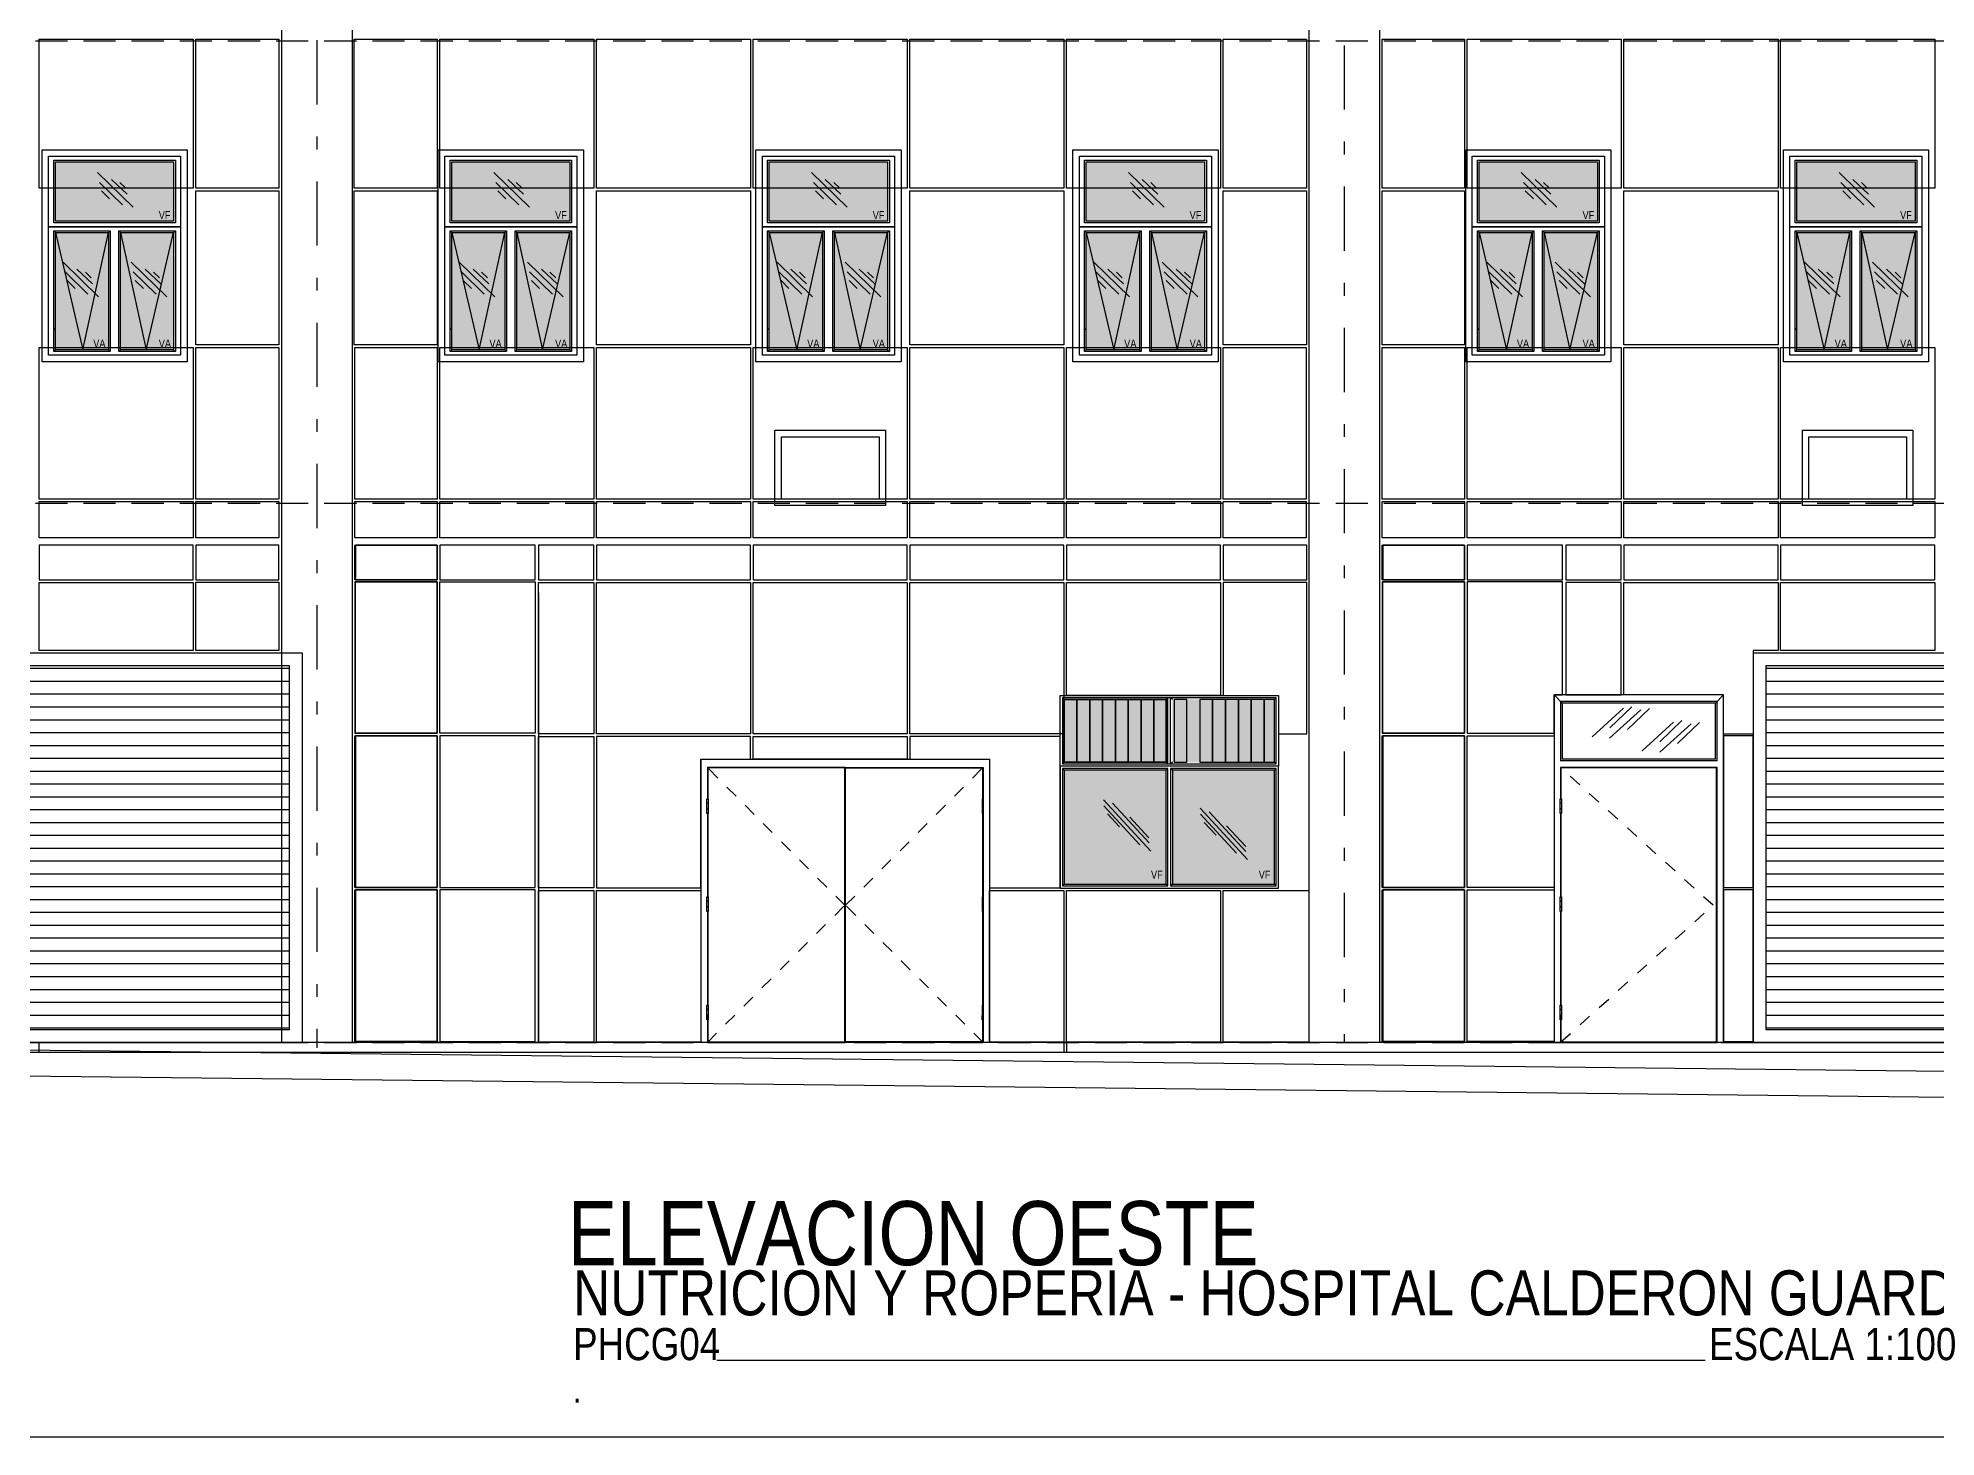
# Model space of a CAD drawing. Extents: x -133 to 84, y -2 to 88.
# Drawn here: x 14.27 to 29.05, y 68.64 to 79.53 of the extents above; entities that cross this region are included whole.
import ezdxf

# ---------------------------------------------------------------- set-up
doc = ezdxf.new("R2010")
doc.units = 0
doc.header["$MEASUREMENT"] = 0
for name, pattern in [('ACAD_ISO03W100', [30, 12, -18]), ('RHCG02-4502(DOS ARA)AR-FA-004-08$0$DASHDOT', [1, 0.5, -0.25, 0, -0.25]), ('RHCG02-4502(DOS ARA)AR-FA-004-08$0$HIDDEN', [0.375, 0.25, -0.125])]:
    doc.linetypes.add(name, pattern=pattern)
for name, color, linetype in [('1', 1, 'Continuous'), ('2', 2, 'Continuous'), ('251', 251, 'Continuous'), ('3', 3, 'Continuous'), ('4', 4, 'Continuous'), ('arq-cotas ventanas', 1, 'Continuous'), ('arq-paredes', 4, 'Continuous'), ('arq-text-detalle de fachada', 1, 'Continuous'), ('arq-titulos @ 0.1', 5, 'Continuous'), ('arq-ventanas', 1, 'Continuous'), ('arq-ventanas cortes', 2, 'Continuous'), ('Cotas', 1, 'Continuous'), ('DISEÑO', 2, 'Continuous'), ('luminarias', 3, 'Continuous'), ('RHCG02-4502(DOS ARA)AR-FA-004-08$0$03', 3, 'Continuous'), ('RHCG02-4502(DOS ARA)AR-FA-004-08$0$06', 6, 'Continuous'), ('RHCG02-4502(DOS ARA)AR-FA-004-08$0$arq-ejes-principales', 1, 'RHCG02-4502(DOS ARA)AR-FA-004-08$0$DASHDOT'), ('RHCG02-4502(DOS ARA)AR-FA-004-08$0$arq-fachada', 252, 'Continuous'), ('RHCG02-4502(DOS ARA)AR-FA-004-08$0$arq-niveles', 1, 'Continuous'), ('RHCG02-4502(DOS ARA)AR-FA-004-08$0$arq-paredes', 4, 'Continuous'), ('RHCG02-4502(DOS ARA)AR-FA-004-08$0$arq-proyeccion estructura fachada', 1, 'Continuous'), ('RHCG02-4502(DOS ARA)AR-FA-004-08$0$L 2', 2, 'Continuous')]:
    doc.layers.add(name, color=color, linetype=linetype)
doc.styles.add('dape 1', font='swissck.ttf')
doc.styles.add('dape 2', font='ARIALN.TTF')

# ---------------------------------------------------------------- blocks, each defined once
blk = doc.blocks.new('*U107')
at = {"color": 2}
blk.add_line((11.19, 3.31), (88.15, 3.31), dxfattribs=at)
at = {"style": 'dape 1'}
blk.add_attdef('NOMBREDELAPLANTA_001', (-0.41, 10.66), '', height=5, dxfattribs=at)
at = {"color": 4, "style": 'dape 1'}
blk.add_attdef('MODULO-SERVICIO', (0, 6.8), '', height=3.5, dxfattribs=at)
at = {"color": 3, "style": 'dape 1'}
for tag, p in [('PROYECTO-NIVEL', (0, 3.31)), ('ESCALA', (88.45, 3.31))]:
    blk.add_attdef(tag, p, '', height=2.5, dxfattribs=at)
at = {"color": 1, "style": 'dape 2'}
blk.add_attdef('DIRECCION', (0, 0), '', height=2, dxfattribs=at)

msp = doc.modelspace()

# ---------------------------------------------------------------- hatches: boundary and pattern name
at = {"layer": 'arq-ventanas'}
for points in [[(14.41, 78.57), (15.331, 78.57), (15.331, 78.107), (14.41, 78.107)], [(17.496, 78.57), (18.417, 78.57), (18.417, 78.107), (17.496, 78.107)], [(19.969, 78.57), (20.89, 78.57), (20.89, 78.107), (19.969, 78.107)], [(22.437, 78.57), (23.358, 78.57), (23.358, 78.107), (22.437, 78.107)], [(25.496, 78.57), (26.417, 78.57), (26.417, 78.107), (25.496, 78.107)], [(27.969, 78.57), (28.89, 78.57), (28.89, 78.107), (27.969, 78.107)], [(14.41, 78.02), (14.824, 78.02), (14.824, 77.107), (14.41, 77.107)], [(14.917, 78.02), (15.331, 78.02), (15.331, 77.107), (14.917, 77.107)], [(17.496, 78.02), (17.91, 78.02), (17.91, 77.107), (17.496, 77.107)], [(18.003, 78.02), (18.417, 78.02), (18.417, 77.107), (18.003, 77.107)], [(19.969, 78.02), (20.383, 78.02), (20.383, 77.107), (19.969, 77.107)], [(20.476, 78.02), (20.89, 78.02), (20.89, 77.107), (20.476, 77.107)], [(22.437, 78.02), (22.851, 78.02), (22.851, 77.107), (22.437, 77.107)], [(22.944, 78.02), (23.358, 78.02), (23.358, 77.107), (22.944, 77.107)], [(25.496, 78.02), (25.91, 78.02), (25.91, 77.107), (25.496, 77.107)], [(26.003, 78.02), (26.417, 78.02), (26.417, 77.107), (26.003, 77.107)], [(27.969, 78.02), (28.383, 78.02), (28.383, 77.107), (27.969, 77.107)], [(28.476, 78.02), (28.89, 78.02), (28.89, 77.107), (28.476, 77.107)]]:
    msp.add_hatch(color=254, dxfattribs=at).paths.add_polyline_path(points)
h = msp.add_hatch(color=254, dxfattribs=at)
h.paths.add_polyline_path([(22.364, 74.383), (22.264, 74.383), (22.264, 73.894), (22.364, 73.894)])
h.paths.add_polyline_path([(22.464, 74.383), (22.364, 74.383), (22.364, 73.894), (22.464, 73.894)])
h.paths.add_polyline_path([(22.564, 74.383), (22.464, 74.383), (22.464, 73.894), (22.564, 73.894)])
h.paths.add_polyline_path([(22.664, 74.383), (22.564, 74.383), (22.564, 73.894), (22.664, 73.894)])
h.paths.add_polyline_path([(22.764, 74.383), (22.664, 74.383), (22.664, 73.894), (22.764, 73.894)])
h.paths.add_polyline_path([(22.864, 74.383), (22.764, 74.383), (22.764, 73.894), (22.864, 73.894)])
h.paths.add_polyline_path([(22.964, 74.383), (22.864, 74.383), (22.864, 73.894), (22.964, 73.894)])
h.paths.add_polyline_path([(23.064, 74.383), (22.964, 74.383), (22.964, 73.894), (23.064, 73.894)])
h.paths.add_polyline_path([(23.164, 74.383), (23.064, 74.383), (23.064, 73.894), (23.164, 73.894)], flags=17)
h.paths.add_polyline_path([(23.06, 74.383), (23.164, 74.383), (23.164, 73.894), (23.06, 73.894)])
h = msp.add_hatch(color=254, dxfattribs=at)
h.paths.add_polyline_path([(23.021, 74.383), (23.107, 74.383), (23.107, 73.894), (23.021, 73.894)])
h.paths.add_polyline_path([(23.121, 74.383), (23.021, 74.383), (23.021, 73.894), (23.121, 73.894)])
h.paths.add_polyline_path([(23.221, 74.383), (23.121, 74.383), (23.121, 73.894), (23.221, 73.894)])
h.paths.add_polyline_path([(23.321, 74.383), (23.221, 74.383), (23.221, 73.894), (23.321, 73.894)])
h.paths.add_polyline_path([(23.421, 74.383), (23.321, 74.383), (23.321, 73.894), (23.421, 73.894)])
h.paths.add_polyline_path([(23.521, 74.383), (23.421, 74.383), (23.421, 73.894), (23.521, 73.894)])
h.paths.add_polyline_path([(23.621, 74.383), (23.521, 74.383), (23.521, 73.894), (23.621, 73.894)])
h.paths.add_polyline_path([(23.721, 74.383), (23.621, 74.383), (23.621, 73.894), (23.721, 73.894)])
h.paths.add_polyline_path([(23.821, 74.383), (23.721, 74.383), (23.721, 73.894), (23.821, 73.894)])
h.paths.add_polyline_path([(23.903, 74.383), (23.821, 74.383), (23.821, 73.894), (23.903, 73.894)])
h = msp.add_hatch(color=254, dxfattribs=at)
h.paths.add_polyline_path([(23.06, 73.833), (22.264, 73.832), (22.264, 72.944), (23.06, 72.944)])
h.paths.add_polyline_path([(23.903, 73.832), (23.107, 73.832), (23.107, 72.944), (23.903, 72.944)])
at = {"layer": 'RHCG02-4502(DOS ARA)AR-FA-004-08$0$arq-paredes'}
h = msp.add_hatch(dxfattribs=at)
h.set_pattern_fill('_USER', color=1, scale=0.1, style=0, pattern_type=0)
h.set_pattern_definition([(0, (-3217.33942, 864.82567), (0, 0.1), [])])
h.paths.add_polyline_path([(16.234, 74.644), (11.961, 74.644), (11.961, 71.813), (16.234, 71.813)])
h = msp.add_hatch(dxfattribs=at)
h.set_pattern_fill('_USER', color=1, scale=0.1, style=0, pattern_type=0)
h.set_pattern_definition([(0, (-3201.33942, 864.82567), (0, 0.1), [])])
h.paths.add_polyline_path([(32.071, 74.644), (27.729, 74.644), (27.729, 71.813), (32.071, 71.813)])

# ---------------------------------------------------------------- linework, layer by layer
at = {"color": 8}
for points in [[(23.503, 75.295), (23.503, 74.413), (23.934, 74.413), (23.934, 74.115), (24.153, 74.115), (24.153, 75.295), (23.503, 75.295)], [(26.623, 74.418), (26.623, 75.295), (27.823, 75.295), (27.823, 74.764), (27.629, 74.764), (27.629, 74.113), (27.399, 74.113), (27.399, 74.418), (26.623, 74.418)], [(19.823, 73.917), (19.823, 74.095), (18.623, 74.095), (18.623, 72.915), (19.436, 72.915), (19.436, 73.917), (19.823, 73.917)], [(21.063, 74.095), (21.063, 73.917), (21.684, 73.917), (21.684, 72.915), (22.234, 72.915), (22.234, 74.095), (21.063, 74.095)]]:
    msp.add_lwpolyline(points, dxfattribs=at)
for points in [[(19.436, 71.89), (19.436, 71.713)], [(26.079, 71.89), (26.079, 71.713)]]:
    msp.add_lwpolyline(points)
at = {"layer": '1'}
for points in [[(19.49, 71.887), (19.49, 71.716), (20.557, 71.716), (20.557, 73.85), (19.49, 73.85), (19.49, 73.61)], [(21.63, 71.887), (21.63, 71.716), (20.563, 71.716), (20.563, 73.85), (21.63, 73.85), (21.63, 73.61)], [(26.133, 71.887), (26.133, 71.716), (27.345, 71.716), (27.345, 73.85), (26.133, 73.85), (26.133, 73.61)], [(19.49, 73.495), (19.49, 72.846)], [(21.63, 73.495), (21.63, 72.846)], [(26.133, 73.495), (26.133, 72.846)], [(19.49, 72.731), (19.49, 72.002)], [(21.63, 72.731), (21.63, 72.002)], [(26.133, 72.731), (26.133, 72.002)]]:
    msp.add_lwpolyline(points, dxfattribs=at)
at = {"layer": '2'}
for p, q in [((26.079, 74.418), (26.143, 74.355)), ((26.143, 74.355), (26.143, 73.917)), ((27.336, 74.355), (26.143, 74.355)), ((27.399, 74.418), (27.336, 74.355)), ((27.336, 73.917), (27.336, 74.355)), ((27.336, 73.917), (26.143, 73.917))]:
    msp.add_line(p, q, dxfattribs=at)
for points in [[(19.487, 71.887), (19.487, 71.713), (20.56, 71.713), (20.56, 73.853), (19.487, 73.853), (19.487, 73.61)], [(21.633, 71.887), (21.633, 71.713), (20.56, 71.713), (20.56, 73.853), (21.633, 73.853), (21.633, 73.61)], [(26.13, 71.887), (26.13, 71.713), (27.348, 71.713), (27.349, 73.853), (26.13, 73.853), (26.13, 73.61)], [(19.487, 73.495), (19.487, 72.846)], [(21.633, 73.495), (21.633, 72.846)], [(26.13, 73.495), (26.13, 72.846)], [(19.487, 72.731), (19.487, 72.002)], [(21.633, 72.731), (21.633, 72.002)], [(26.13, 72.731), (26.13, 72.002)]]:
    msp.add_lwpolyline(points, dxfattribs=at)
at = {"layer": '251'}
for p, q in [((26.376, 74.093), (26.62, 74.315)), ((26.512, 74.081), (26.756, 74.303)), ((26.514, 74.161), (26.685, 74.326)), ((26.651, 74.149), (26.822, 74.314)), ((26.765, 73.984), (27.009, 74.206)), ((26.902, 73.972), (27.146, 74.194)), ((26.904, 74.052), (27.075, 74.218)), ((27.04, 74.04), (27.211, 74.205))]:
    msp.add_line(p, q, dxfattribs=at)
at = {"layer": '251', "linetype": 'ACAD_ISO03W100', "ltscale": 0.002}
for p, q in [((20.557, 72.78), (19.487, 73.853)), ((20.563, 72.78), (21.633, 73.853)), ((27.318, 72.78), (26.133, 73.85)), ((19.487, 71.713), (20.557, 72.78)), ((21.633, 71.713), (20.563, 72.78)), ((26.133, 71.716), (27.318, 72.78))]:
    msp.add_line(p, q, dxfattribs=at)
at = {"layer": '3'}
for p, q in [((26.13, 74.368), (26.13, 73.904)), ((27.349, 74.368), (26.13, 74.368)), ((27.349, 73.904), (27.349, 74.368)), ((27.349, 73.904), (26.13, 73.904)), ((19.483, 73.495), (19.483, 73.61)), ((19.483, 73.61), (19.494, 73.61)), ((19.494, 73.61), (19.494, 73.495)), ((21.626, 73.61), (21.626, 73.495)), ((21.637, 73.61), (21.626, 73.61)), ((21.637, 73.495), (21.637, 73.61)), ((26.126, 73.495), (26.126, 73.61)), ((26.126, 73.61), (26.137, 73.61)), ((26.137, 73.61), (26.137, 73.495)), ((19.494, 71.887), (19.494, 71.923)), ((21.626, 71.887), (21.626, 71.923)), ((26.137, 71.887), (26.137, 71.923))]:
    msp.add_line(p, q, dxfattribs=at)
for points in [[(19.494, 73.606), (19.483, 73.606), (19.483, 73.61), (19.494, 73.61)], [(21.626, 73.606), (21.637, 73.606), (21.637, 73.61), (21.626, 73.61)], [(26.137, 73.606), (26.126, 73.606), (26.126, 73.61), (26.137, 73.61)], [(19.494, 73.575), (19.483, 73.575), (19.483, 73.579), (19.494, 73.579)], [(19.494, 73.53), (19.483, 73.53), (19.483, 73.534), (19.494, 73.534)], [(19.494, 73.495), (19.483, 73.495), (19.483, 73.499), (19.494, 73.499)], [(21.626, 73.575), (21.637, 73.575), (21.637, 73.579), (21.626, 73.579)], [(21.626, 73.53), (21.637, 73.53), (21.637, 73.534), (21.626, 73.534)], [(21.626, 73.495), (21.637, 73.495), (21.637, 73.499), (21.626, 73.499)], [(26.137, 73.575), (26.126, 73.575), (26.126, 73.579), (26.137, 73.579)], [(26.137, 73.53), (26.126, 73.53), (26.126, 73.534), (26.137, 73.534)], [(26.137, 73.495), (26.126, 73.495), (26.126, 73.499), (26.137, 73.499)], [(19.494, 72.846), (19.494, 72.731), (19.483, 72.731), (19.483, 72.846)], [(19.494, 72.842), (19.483, 72.842), (19.483, 72.846), (19.494, 72.846)], [(19.494, 72.811), (19.483, 72.811), (19.483, 72.815), (19.494, 72.815)], [(19.494, 72.766), (19.483, 72.766), (19.483, 72.77), (19.494, 72.77)], [(19.494, 72.731), (19.483, 72.731), (19.483, 72.735), (19.494, 72.735)], [(21.626, 72.846), (21.626, 72.731), (21.637, 72.731), (21.637, 72.846)], [(21.626, 72.842), (21.637, 72.842), (21.637, 72.846), (21.626, 72.846)], [(21.626, 72.811), (21.637, 72.811), (21.637, 72.815), (21.626, 72.815)], [(21.626, 72.766), (21.637, 72.766), (21.637, 72.77), (21.626, 72.77)], [(21.626, 72.731), (21.637, 72.731), (21.637, 72.735), (21.626, 72.735)], [(26.137, 72.846), (26.137, 72.731), (26.126, 72.731), (26.126, 72.846)], [(26.137, 72.842), (26.126, 72.842), (26.126, 72.846), (26.137, 72.846)], [(26.137, 72.811), (26.126, 72.811), (26.126, 72.815), (26.137, 72.815)], [(26.137, 72.766), (26.126, 72.766), (26.126, 72.77), (26.137, 72.77)], [(26.137, 72.731), (26.126, 72.731), (26.126, 72.735), (26.137, 72.735)], [(19.494, 72.002), (19.494, 71.887), (19.483, 71.887), (19.483, 72.002)], [(19.494, 71.998), (19.483, 71.998), (19.483, 72.002), (19.494, 72.002)], [(21.626, 72.002), (21.626, 71.887), (21.637, 71.887), (21.637, 72.002)], [(21.626, 71.998), (21.637, 71.998), (21.637, 72.002), (21.626, 72.002)], [(26.137, 72.002), (26.137, 71.887), (26.126, 71.887), (26.126, 72.002)], [(26.137, 71.998), (26.126, 71.998), (26.126, 72.002), (26.137, 72.002)], [(19.494, 71.967), (19.483, 71.967), (19.483, 71.971), (19.494, 71.971)], [(19.494, 71.922), (19.483, 71.922), (19.483, 71.926), (19.494, 71.926)], [(19.494, 71.887), (19.483, 71.887), (19.483, 71.891), (19.494, 71.891)], [(21.626, 71.967), (21.637, 71.967), (21.637, 71.971), (21.626, 71.971)], [(21.626, 71.922), (21.637, 71.922), (21.637, 71.926), (21.626, 71.926)], [(21.626, 71.887), (21.637, 71.887), (21.637, 71.891), (21.626, 71.891)], [(26.137, 71.967), (26.126, 71.967), (26.126, 71.971), (26.137, 71.971)], [(26.137, 71.922), (26.126, 71.922), (26.126, 71.926), (26.137, 71.926)], [(26.137, 71.887), (26.126, 71.887), (26.126, 71.891), (26.137, 71.891)]]:
    msp.add_lwpolyline(points, close=True, dxfattribs=at)
at = {"layer": '4'}
for p, q in [((27.399, 74.418), (26.079, 74.418)), ((26.079, 74.418), (26.079, 73.904)), ((27.399, 71.713), (27.399, 74.418)), ((19.436, 73.917), (21.684, 73.917)), ((19.436, 73.917), (19.436, 73.853)), ((21.684, 73.917), (21.684, 73.853)), ((26.079, 73.904), (26.079, 71.713)), ((19.436, 73.853), (19.436, 71.713)), ((21.684, 73.853), (21.684, 71.713))]:
    msp.add_line(p, q, dxfattribs=at)
at = {"layer": 'arq-cotas ventanas', "color": 250}
for p, q in [((22.264, 74.383), (22.251, 74.396)), ((23.903, 74.383), (23.916, 74.396)), ((22.264, 73.894), (22.251, 73.881))]:
    msp.add_line(p, q, dxfattribs=at)
msp.add_lwpolyline([(23.903, 73.894), (23.916, 73.881)], dxfattribs=at)
at = {"layer": 'arq-paredes', "color": 1}
for points in [[(14.356, 78.613), (15.385, 78.613), (15.385, 78.063), (14.356, 78.063)], [(17.442, 78.613), (18.471, 78.613), (18.471, 78.063), (17.442, 78.063)], [(19.916, 78.613), (20.944, 78.613), (20.944, 78.063), (19.916, 78.063)], [(22.383, 78.613), (23.412, 78.613), (23.412, 78.063), (22.383, 78.063)], [(25.442, 78.613), (26.471, 78.613), (26.471, 78.063), (25.442, 78.063)], [(27.916, 78.613), (28.944, 78.613), (28.944, 78.063), (27.916, 78.063)], [(14.356, 78.063), (15.385, 78.063), (15.385, 77.063), (14.356, 77.063)], [(17.442, 78.063), (18.471, 78.063), (18.471, 77.063), (17.442, 77.063)], [(19.916, 78.063), (20.944, 78.063), (20.944, 77.063), (19.916, 77.063)], [(22.383, 78.063), (23.412, 78.063), (23.412, 77.063), (22.383, 77.063)], [(25.442, 78.063), (26.471, 78.063), (26.471, 77.063), (25.442, 77.063)], [(27.916, 78.063), (28.944, 78.063), (28.944, 77.063), (27.916, 77.063)], [(22.234, 74.413), (23.934, 74.413), (23.934, 73.863), (22.234, 73.863)]]:
    msp.add_lwpolyline(points, close=True, dxfattribs=at)
at = {"layer": 'arq-ventanas'}
for p, q in [((15.016, 78.216), (14.739, 78.486)), ((18.102, 78.216), (17.824, 78.486)), ((20.575, 78.216), (20.298, 78.486)), ((23.043, 78.216), (22.766, 78.486)), ((26.102, 78.216), (25.824, 78.486)), ((28.575, 78.216), (28.298, 78.486)), ((14.933, 78.235), (14.754, 78.41)), ((14.832, 78.281), (14.77, 78.344)), ((14.846, 78.431), (14.968, 78.317)), ((14.913, 78.408), (14.958, 78.364)), ((18.018, 78.235), (17.84, 78.41)), ((17.918, 78.281), (17.855, 78.344)), ((17.932, 78.431), (18.054, 78.317)), ((17.998, 78.408), (18.044, 78.364)), ((20.492, 78.235), (20.313, 78.41)), ((20.391, 78.281), (20.329, 78.344)), ((20.405, 78.431), (20.527, 78.317)), ((20.472, 78.408), (20.517, 78.364)), ((22.96, 78.235), (22.781, 78.41)), ((22.859, 78.281), (22.797, 78.344)), ((22.873, 78.431), (22.995, 78.317)), ((22.94, 78.408), (22.985, 78.364)), ((26.018, 78.235), (25.84, 78.41)), ((25.918, 78.281), (25.855, 78.344)), ((25.932, 78.431), (26.054, 78.317)), ((25.998, 78.408), (26.044, 78.364)), ((28.492, 78.235), (28.313, 78.41)), ((28.391, 78.281), (28.329, 78.344)), ((28.405, 78.431), (28.527, 78.317)), ((28.472, 78.408), (28.517, 78.364)), ((14.747, 77.518), (14.47, 77.789)), ((15.278, 77.518), (15.001, 77.789)), ((17.833, 77.518), (17.555, 77.789)), ((18.364, 77.518), (18.087, 77.789)), ((20.306, 77.518), (20.029, 77.789)), ((20.837, 77.518), (20.56, 77.789)), ((22.774, 77.518), (22.497, 77.789)), ((23.305, 77.518), (23.028, 77.789)), ((25.833, 77.518), (25.555, 77.789)), ((26.364, 77.518), (26.087, 77.789)), ((28.306, 77.518), (28.029, 77.789)), ((28.837, 77.518), (28.56, 77.789)), ((14.664, 77.538), (14.485, 77.712)), ((14.563, 77.584), (14.501, 77.646)), ((14.577, 77.733), (14.699, 77.619)), ((14.644, 77.71), (14.69, 77.666)), ((15.195, 77.538), (15.016, 77.712)), ((15.095, 77.584), (15.032, 77.646)), ((15.109, 77.733), (15.231, 77.619)), ((15.175, 77.71), (15.221, 77.666)), ((17.75, 77.538), (17.571, 77.712)), ((17.649, 77.584), (17.586, 77.646)), ((17.663, 77.733), (17.785, 77.619)), ((17.729, 77.71), (17.775, 77.666)), ((18.281, 77.538), (18.102, 77.712)), ((18.18, 77.584), (18.118, 77.646)), ((18.194, 77.733), (18.316, 77.619)), ((18.261, 77.71), (18.306, 77.666)), ((20.223, 77.538), (20.044, 77.712)), ((20.122, 77.584), (20.06, 77.646)), ((20.136, 77.733), (20.258, 77.619)), ((20.203, 77.71), (20.249, 77.666)), ((20.754, 77.538), (20.575, 77.712)), ((20.654, 77.584), (20.591, 77.646)), ((20.668, 77.733), (20.79, 77.619)), ((20.734, 77.71), (20.78, 77.666)), ((22.691, 77.538), (22.512, 77.712)), ((22.59, 77.584), (22.528, 77.646)), ((22.604, 77.733), (22.726, 77.619)), ((22.671, 77.71), (22.717, 77.666)), ((23.222, 77.538), (23.043, 77.712)), ((23.122, 77.584), (23.059, 77.646)), ((23.136, 77.733), (23.258, 77.619)), ((23.202, 77.71), (23.248, 77.666)), ((25.75, 77.538), (25.571, 77.712)), ((25.649, 77.584), (25.586, 77.646)), ((25.663, 77.733), (25.785, 77.619)), ((25.729, 77.71), (25.775, 77.666)), ((26.281, 77.538), (26.102, 77.712)), ((26.18, 77.584), (26.118, 77.646)), ((26.194, 77.733), (26.316, 77.619)), ((26.261, 77.71), (26.306, 77.666)), ((28.223, 77.538), (28.044, 77.712)), ((28.122, 77.584), (28.06, 77.646)), ((28.136, 77.733), (28.258, 77.619)), ((28.203, 77.71), (28.249, 77.666)), ((28.754, 77.538), (28.575, 77.712)), ((28.654, 77.584), (28.591, 77.646)), ((28.668, 77.733), (28.79, 77.619)), ((28.734, 77.71), (28.78, 77.666)), ((22.939, 73.203), (22.572, 73.602)), ((22.853, 73.251), (22.573, 73.555)), ((22.695, 73.392), (22.603, 73.492)), ((22.926, 73.266), (22.642, 73.575)), ((22.925, 73.305), (22.777, 73.466)), ((23.692, 73.137), (23.324, 73.536)), ((23.606, 73.185), (23.326, 73.489)), ((23.679, 73.2), (23.394, 73.509)), ((23.447, 73.326), (23.355, 73.426)), ((23.678, 73.239), (23.53, 73.4))]:
    msp.add_line(p, q, dxfattribs=at)
at = {"layer": 'arq-ventanas cortes', "color": 250}
for p, q in [((23.06, 74.383), (23.073, 74.396)), ((23.073, 73.881), (23.073, 74.396)), ((23.094, 73.881), (23.094, 74.396)), ((23.107, 74.383), (23.094, 74.396)), ((23.06, 73.894), (23.073, 73.881)), ((23.107, 73.894), (23.094, 73.881))]:
    msp.add_line(p, q, dxfattribs=at)
at = {"layer": 'arq-ventanas cortes', "color": 1}
for points in [[(22.251, 73.881), (23.916, 73.881), (23.916, 74.396), (22.251, 74.396)], [(23.934, 73.863), (22.234, 73.863), (22.234, 72.913), (23.934, 72.913)]]:
    msp.add_lwpolyline(points, close=True, dxfattribs=at)
at = {"layer": 'arq-ventanas cortes', "color": 250}
for points in [[(22.264, 74.383), (23.06, 74.383), (23.06, 73.894), (22.264, 73.894)], [(23.073, 73.846), (22.251, 73.846), (22.251, 72.931), (23.073, 72.931)], [(23.06, 73.833), (22.264, 73.832), (22.264, 72.944), (23.06, 72.944)], [(23.916, 73.846), (23.094, 73.846), (23.094, 72.931), (23.916, 72.931)], [(23.903, 73.832), (23.107, 73.832), (23.107, 72.944), (23.903, 72.944)]]:
    msp.add_lwpolyline(points, close=True, dxfattribs=at)
for points in [[(22.264, 73.832), (22.251, 73.846)], [(23.06, 73.833), (23.073, 73.846)], [(23.107, 73.832), (23.094, 73.846)], [(23.903, 73.832), (23.916, 73.846)], [(22.264, 72.944), (22.251, 72.931)], [(23.06, 72.944), (23.073, 72.931)], [(23.107, 72.944), (23.094, 72.931)], [(23.903, 72.944), (23.916, 72.931)]]:
    msp.add_lwpolyline(points, dxfattribs=at)
at = {"layer": 'Cotas'}
for p, q in [((15.334, 77.012), (15.334, 77.012)), ((18.42, 77.012), (18.42, 77.012)), ((20.893, 77.012), (20.893, 77.012)), ((23.361, 77.012), (23.361, 77.012)), ((26.42, 77.012), (26.42, 77.012)), ((28.893, 77.012), (28.893, 77.012))]:
    msp.add_line(p, q, dxfattribs=at)
at = {"layer": 'Cotas', "color": 2}
for points in [[(15.435, 77.012), (14.306, 77.012), (14.306, 78.664), (15.436, 78.664), (15.436, 77.012)], [(18.521, 77.012), (17.391, 77.012), (17.391, 78.664), (18.521, 78.664), (18.521, 77.012)], [(20.994, 77.012), (19.865, 77.012), (19.865, 78.664), (20.995, 78.664), (20.995, 77.012)], [(23.462, 77.012), (22.333, 77.012), (22.333, 78.664), (23.463, 78.664), (23.463, 77.012)], [(26.521, 77.012), (25.391, 77.012), (25.391, 78.664), (26.521, 78.664), (26.521, 77.012)], [(28.994, 77.012), (27.865, 77.012), (27.865, 78.664), (28.995, 78.664), (28.995, 77.012)]]:
    msp.add_lwpolyline(points, dxfattribs=at)
at = {"layer": 'DISEÑO', "color": 250}
for p, q in [((14.41, 78.02), (14.397, 78.033)), ((14.41, 78.02), (14.624, 77.107)), ((14.624, 77.107), (14.824, 78.02)), ((14.824, 78.02), (14.837, 78.033)), ((14.917, 78.02), (14.904, 78.033)), ((14.917, 78.02), (15.117, 77.107)), ((15.117, 77.107), (15.331, 78.02)), ((15.331, 78.02), (15.345, 78.033)), ((17.496, 78.02), (17.483, 78.033)), ((17.496, 78.02), (17.71, 77.107)), ((17.71, 77.107), (17.91, 78.02)), ((17.91, 78.02), (17.923, 78.033)), ((18.003, 78.02), (17.99, 78.033)), ((18.003, 78.02), (18.203, 77.107)), ((18.203, 77.107), (18.417, 78.02)), ((18.417, 78.02), (18.43, 78.033)), ((19.969, 78.02), (19.956, 78.033)), ((19.969, 78.02), (20.183, 77.107)), ((20.183, 77.107), (20.383, 78.02)), ((20.383, 78.02), (20.396, 78.033)), ((20.476, 78.02), (20.463, 78.033)), ((20.476, 78.02), (20.676, 77.107)), ((20.676, 77.107), (20.89, 78.02)), ((20.89, 78.02), (20.904, 78.033)), ((22.437, 78.02), (22.424, 78.033)), ((22.437, 78.02), (22.651, 77.107)), ((22.651, 77.107), (22.851, 78.02)), ((22.851, 78.02), (22.864, 78.033)), ((22.944, 78.02), (22.931, 78.033)), ((22.944, 78.02), (23.144, 77.107)), ((23.144, 77.107), (23.358, 78.02)), ((23.358, 78.02), (23.372, 78.033)), ((25.496, 78.02), (25.483, 78.033)), ((25.496, 78.02), (25.71, 77.107)), ((25.71, 77.107), (25.91, 78.02)), ((25.91, 78.02), (25.923, 78.033)), ((26.003, 78.02), (25.99, 78.033)), ((26.003, 78.02), (26.203, 77.107)), ((26.203, 77.107), (26.417, 78.02)), ((26.417, 78.02), (26.43, 78.033)), ((27.969, 78.02), (27.956, 78.033)), ((27.969, 78.02), (28.183, 77.107)), ((28.183, 77.107), (28.383, 78.02)), ((28.383, 78.02), (28.396, 78.033)), ((28.476, 78.02), (28.463, 78.033)), ((28.476, 78.02), (28.676, 77.107)), ((28.676, 77.107), (28.89, 78.02)), ((28.89, 78.02), (28.904, 78.033)), ((14.41, 77.274), (14.397, 77.261)), ((17.496, 77.274), (17.483, 77.261)), ((19.969, 77.274), (19.956, 77.261)), ((22.437, 77.274), (22.424, 77.261)), ((25.496, 77.274), (25.483, 77.261)), ((27.969, 77.274), (27.956, 77.261)), ((14.41, 77.107), (14.397, 77.094)), ((14.824, 77.107), (14.837, 77.094)), ((14.917, 77.107), (14.904, 77.094)), ((15.331, 77.107), (15.345, 77.094)), ((17.496, 77.107), (17.483, 77.094)), ((17.91, 77.107), (17.923, 77.094)), ((18.003, 77.107), (17.99, 77.094)), ((18.417, 77.107), (18.43, 77.094)), ((19.969, 77.107), (19.956, 77.094)), ((20.383, 77.107), (20.396, 77.094)), ((20.476, 77.107), (20.463, 77.094)), ((20.89, 77.107), (20.904, 77.094)), ((22.437, 77.107), (22.424, 77.094)), ((22.851, 77.107), (22.864, 77.094)), ((22.944, 77.107), (22.931, 77.094)), ((23.358, 77.107), (23.372, 77.094)), ((25.496, 77.107), (25.483, 77.094)), ((25.91, 77.107), (25.923, 77.094)), ((26.003, 77.107), (25.99, 77.094)), ((26.417, 77.107), (26.43, 77.094)), ((27.969, 77.107), (27.956, 77.094)), ((28.383, 77.107), (28.396, 77.094)), ((28.476, 77.107), (28.463, 77.094)), ((28.89, 77.107), (28.904, 77.094))]:
    msp.add_line(p, q, dxfattribs=at)
for points in [[(14.397, 78.583), (15.345, 78.583), (15.345, 78.094), (14.397, 78.094)], [(17.483, 78.583), (18.43, 78.583), (18.43, 78.094), (17.483, 78.094)], [(19.956, 78.583), (20.904, 78.583), (20.904, 78.094), (19.956, 78.094)], [(22.424, 78.583), (23.372, 78.583), (23.372, 78.094), (22.424, 78.094)], [(25.483, 78.583), (26.43, 78.583), (26.43, 78.094), (25.483, 78.094)], [(27.956, 78.583), (28.904, 78.583), (28.904, 78.094), (27.956, 78.094)], [(14.397, 78.033), (14.837, 78.033), (14.837, 77.094), (14.397, 77.094)], [(14.904, 78.033), (15.345, 78.033), (15.345, 77.094), (14.904, 77.094)], [(17.483, 78.033), (17.923, 78.033), (17.923, 77.094), (17.483, 77.094)], [(17.99, 78.033), (18.43, 78.033), (18.43, 77.094), (17.99, 77.094)], [(19.956, 78.033), (20.396, 78.033), (20.396, 77.094), (19.956, 77.094)], [(20.463, 78.033), (20.904, 78.033), (20.904, 77.094), (20.463, 77.094)], [(22.424, 78.033), (22.864, 78.033), (22.864, 77.094), (22.424, 77.094)], [(22.931, 78.033), (23.372, 78.033), (23.372, 77.094), (22.931, 77.094)], [(25.483, 78.033), (25.923, 78.033), (25.923, 77.094), (25.483, 77.094)], [(25.99, 78.033), (26.43, 78.033), (26.43, 77.094), (25.99, 77.094)], [(27.956, 78.033), (28.396, 78.033), (28.396, 77.094), (27.956, 77.094)], [(28.463, 78.033), (28.904, 78.033), (28.904, 77.094), (28.463, 77.094)], [(22.264, 74.383), (22.264, 73.894), (22.364, 73.894), (22.364, 74.383)], [(22.364, 74.383), (22.364, 73.894), (22.464, 73.894), (22.464, 74.383)], [(22.464, 74.383), (22.464, 73.894), (22.564, 73.894), (22.564, 74.383)], [(22.564, 74.383), (22.564, 73.894), (22.664, 73.894), (22.664, 74.383)], [(22.664, 74.383), (22.664, 73.894), (22.764, 73.894), (22.764, 74.383)], [(22.764, 74.383), (22.764, 73.894), (22.864, 73.894), (22.864, 74.383)], [(22.864, 74.383), (22.864, 73.894), (22.964, 73.894), (22.964, 74.383)], [(22.964, 74.383), (22.964, 73.894), (23.06, 73.894), (23.06, 74.383)], [(23.121, 74.383), (23.121, 73.894), (23.221, 73.894), (23.221, 74.383)], [(23.321, 74.383), (23.321, 73.894), (23.421, 73.894), (23.421, 74.383)], [(23.421, 74.383), (23.421, 73.894), (23.521, 73.894), (23.521, 74.383)], [(23.521, 74.383), (23.521, 73.894), (23.621, 73.894), (23.621, 74.383)], [(23.621, 74.383), (23.621, 73.894), (23.721, 73.894), (23.721, 74.383)], [(23.721, 74.383), (23.721, 73.894), (23.821, 73.894), (23.821, 74.383)], [(23.821, 74.383), (23.821, 73.894), (23.903, 73.894), (23.903, 74.383)]]:
    msp.add_lwpolyline(points, close=True, dxfattribs=at)
at = {"layer": 'DISEÑO', "color": 1}
for points in [[(14.41, 78.57), (15.331, 78.57), (15.331, 78.107), (14.41, 78.107)], [(17.496, 78.57), (18.417, 78.57), (18.417, 78.107), (17.496, 78.107)], [(19.969, 78.57), (20.89, 78.57), (20.89, 78.107), (19.969, 78.107)], [(22.437, 78.57), (23.358, 78.57), (23.358, 78.107), (22.437, 78.107)], [(25.496, 78.57), (26.417, 78.57), (26.417, 78.107), (25.496, 78.107)], [(27.969, 78.57), (28.89, 78.57), (28.89, 78.107), (27.969, 78.107)], [(14.41, 78.02), (14.824, 78.02), (14.824, 77.107), (14.41, 77.107)], [(14.917, 78.02), (15.331, 78.02), (15.331, 77.107), (14.917, 77.107)], [(17.496, 78.02), (17.91, 78.02), (17.91, 77.107), (17.496, 77.107)], [(18.003, 78.02), (18.417, 78.02), (18.417, 77.107), (18.003, 77.107)], [(19.969, 78.02), (20.383, 78.02), (20.383, 77.107), (19.969, 77.107)], [(20.476, 78.02), (20.89, 78.02), (20.89, 77.107), (20.476, 77.107)], [(22.437, 78.02), (22.851, 78.02), (22.851, 77.107), (22.437, 77.107)], [(22.944, 78.02), (23.358, 78.02), (23.358, 77.107), (22.944, 77.107)], [(25.496, 78.02), (25.91, 78.02), (25.91, 77.107), (25.496, 77.107)], [(26.003, 78.02), (26.417, 78.02), (26.417, 77.107), (26.003, 77.107)], [(27.969, 78.02), (28.383, 78.02), (28.383, 77.107), (27.969, 77.107)], [(28.476, 78.02), (28.89, 78.02), (28.89, 77.107), (28.476, 77.107)]]:
    msp.add_lwpolyline(points, close=True, dxfattribs=at)
at = {"layer": 'luminarias', "color": 2}
for p, q in [((20.013, 76.479), (20.874, 76.479)), ((20.013, 75.894), (20.013, 76.479)), ((20.063, 76.429), (20.824, 76.429)), ((20.063, 75.944), (20.063, 76.429)), ((20.824, 76.429), (20.824, 75.944)), ((20.874, 76.479), (20.874, 75.894)), ((28.013, 76.479), (28.874, 76.479)), ((28.013, 75.894), (28.013, 76.479)), ((28.063, 76.429), (28.824, 76.429)), ((28.063, 75.944), (28.063, 76.429)), ((28.824, 76.429), (28.824, 75.944)), ((28.874, 76.479), (28.874, 75.894)), ((20.874, 75.894), (20.013, 75.894)), ((20.824, 75.944), (20.063, 75.944)), ((28.874, 75.894), (28.013, 75.894)), ((28.824, 75.944), (28.063, 75.944))]:
    msp.add_line(p, q, dxfattribs=at)
at = {"layer": 'RHCG02-4502(DOS ARA)AR-FA-004-08$0$03'}
for p, q in [((18.171, 75.214), (18.171, 71.713)), ((24.171, 74.663), (24.171, 71.713))]:
    msp.add_line(p, q, dxfattribs=at)
at = {"layer": 'RHCG02-4502(DOS ARA)AR-FA-004-08$0$06'}
for p, q in [((16.171, 83.646), (16.171, 71.713)), ((16.721, 83.617), (16.721, 71.713)), ((24.171, 82.923), (24.171, 71.713)), ((24.721, 82.849), (24.721, 71.713))]:
    msp.add_line(p, q, dxfattribs=at)
for points in [[(57.489, 71.321, 0.056883), (49.474, 71.25), (49.296, 70.945), (49.052, 70.945), (49.052, 71.266), (5.929, 71.744)], [(5.929, 71.544), (48.852, 71.069), (48.852, 70.745), (49.411, 70.745), (49.598, 71.066, -0.056202), (57.472, 71.122)]]:
    msp.add_lwpolyline(points, format="xyb", dxfattribs=at)
at = {"layer": 'RHCG02-4502(DOS ARA)AR-FA-004-08$0$arq-ejes-principales'}
for p, q in [((16.446, 87.217), (16.446, 71.669)), ((24.446, 87.177), (24.446, 71.713))]:
    msp.add_line(p, q, dxfattribs=at)
at = {"layer": 'RHCG02-4502(DOS ARA)AR-FA-004-08$0$arq-fachada', "color": 251}
for points in [[(14.283, 79.524), (15.483, 79.524), (15.483, 78.364), (14.283, 78.364)], [(15.503, 79.524), (16.151, 79.524), (16.151, 78.364), (15.503, 78.364)], [(16.736, 79.524), (17.383, 79.524), (17.383, 78.364), (16.736, 78.364)], [(17.403, 79.524), (18.603, 79.524), (18.603, 78.364), (17.403, 78.364)], [(18.623, 79.524), (19.823, 79.524), (19.823, 78.364), (18.623, 78.364)], [(19.843, 79.524), (21.043, 79.524), (21.043, 78.364), (19.843, 78.364)], [(21.063, 79.524), (22.263, 79.524), (22.263, 78.364), (21.063, 78.364)], [(22.283, 79.524), (23.483, 79.524), (23.483, 78.364), (22.283, 78.364)], [(23.503, 79.524), (24.151, 79.524), (24.151, 78.364), (23.503, 78.364)], [(24.741, 79.524), (25.383, 79.524), (25.383, 78.365), (24.741, 78.365)], [(25.403, 79.524), (26.603, 79.524), (26.603, 78.364), (25.403, 78.364)], [(26.623, 79.524), (27.823, 79.524), (27.823, 78.364), (26.623, 78.364)], [(27.843, 79.524), (29.043, 79.524), (29.043, 78.364), (27.843, 78.364)], [(15.503, 78.344), (16.151, 78.344), (16.151, 77.144), (15.503, 77.144)], [(16.736, 78.344), (17.383, 78.344), (17.383, 77.144), (16.736, 77.144)], [(18.623, 78.344), (19.823, 78.344), (19.823, 77.144), (18.623, 77.144)], [(21.063, 78.344), (22.263, 78.344), (22.263, 77.144), (21.063, 77.144)], [(23.503, 78.344), (24.151, 78.344), (24.151, 77.144), (23.503, 77.144)], [(24.741, 78.344), (25.383, 78.344), (25.383, 77.144), (24.741, 77.144)], [(26.623, 78.344), (27.823, 78.344), (27.823, 77.144), (26.623, 77.144)], [(14.283, 77.124), (15.483, 77.124), (15.483, 75.944), (14.283, 75.944)], [(15.503, 77.124), (16.151, 77.124), (16.151, 75.944), (15.503, 75.944)], [(16.741, 77.124), (17.383, 77.124), (17.383, 75.944), (16.741, 75.944)], [(17.403, 77.124), (18.603, 77.124), (18.603, 75.944), (17.403, 75.944)], [(18.623, 77.124), (19.823, 77.124), (19.823, 75.944), (18.623, 75.944)], [(19.843, 77.124), (21.043, 77.124), (21.043, 75.944), (19.843, 75.944)], [(21.063, 77.124), (22.263, 77.124), (22.263, 75.944), (21.063, 75.944)], [(22.283, 77.124), (23.483, 77.124), (23.483, 75.944), (22.283, 75.944)], [(23.503, 77.124), (24.15, 77.124), (24.15, 75.944), (23.503, 75.944)], [(24.741, 77.124), (25.383, 77.124), (25.383, 75.944), (24.741, 75.944)], [(25.403, 77.124), (26.603, 77.124), (26.603, 75.944), (25.403, 75.944)], [(26.623, 77.124), (27.823, 77.124), (27.823, 75.944), (26.623, 75.944)], [(27.843, 77.124), (29.043, 77.124), (29.043, 75.944), (27.843, 75.944)], [(14.283, 75.924), (15.483, 75.924), (15.483, 75.641), (14.283, 75.641)], [(15.503, 75.924), (16.15, 75.924), (16.15, 75.641), (15.503, 75.641)], [(16.741, 75.924), (17.383, 75.924), (17.383, 75.641), (16.741, 75.641)], [(17.403, 75.924), (18.603, 75.924), (18.603, 75.641), (17.403, 75.641)], [(18.623, 75.924), (19.823, 75.924), (19.823, 75.641), (18.623, 75.641)], [(19.843, 75.924), (21.043, 75.924), (21.043, 75.641), (19.843, 75.641)], [(21.063, 75.924), (22.263, 75.924), (22.263, 75.641), (21.063, 75.641)], [(22.283, 75.924), (23.483, 75.924), (23.483, 75.641), (22.283, 75.641)], [(23.503, 75.924), (24.15, 75.924), (24.15, 75.641), (23.503, 75.641)], [(24.741, 75.924), (25.383, 75.924), (25.383, 75.641), (24.741, 75.641)], [(25.403, 75.924), (26.603, 75.924), (26.603, 75.641), (25.403, 75.641)], [(26.623, 75.924), (27.823, 75.924), (27.823, 75.641), (26.623, 75.641)], [(27.843, 75.924), (29.043, 75.924), (29.043, 75.641), (27.843, 75.641)], [(14.283, 75.315), (15.483, 75.315), (15.483, 75.585), (14.283, 75.585)], [(15.503, 75.315), (16.15, 75.315), (16.15, 75.585), (15.503, 75.585)], [(16.741, 75.584), (17.383, 75.584), (17.383, 75.315), (16.741, 75.315)], [(17.383, 75.584), (16.746, 75.584), (16.746, 75.315), (17.383, 75.315)], [(18.146, 75.584), (17.403, 75.584), (17.403, 75.315), (18.146, 75.315)], [(18.171, 75.315), (18.603, 75.315), (18.603, 75.585), (18.171, 75.585)], [(18.623, 75.315), (19.823, 75.315), (19.823, 75.585), (18.623, 75.585)], [(19.843, 75.315), (21.043, 75.315), (21.043, 75.585), (19.843, 75.585)], [(21.063, 75.315), (22.263, 75.315), (22.263, 75.585), (21.063, 75.585)], [(22.283, 75.315), (23.483, 75.315), (23.483, 75.585), (22.283, 75.585)], [(23.503, 75.315), (24.154, 75.315), (24.154, 75.585), (23.503, 75.585)], [(24.741, 75.584), (25.383, 75.584), (25.383, 75.315), (24.741, 75.315)], [(25.383, 75.584), (24.746, 75.584), (24.746, 75.315), (25.383, 75.315)], [(26.146, 75.584), (25.403, 75.584), (25.403, 75.315), (26.146, 75.315)], [(26.171, 75.315), (26.603, 75.315), (26.603, 75.585), (26.171, 75.585)], [(26.623, 75.315), (27.823, 75.315), (27.823, 75.585), (26.623, 75.585)], [(27.843, 75.315), (29.043, 75.315), (29.043, 75.585), (27.843, 75.585)], [(14.283, 75.295), (15.483, 75.295), (15.483, 74.764), (14.283, 74.764)], [(15.503, 75.296), (16.151, 75.296), (16.151, 74.764), (15.503, 74.764)], [(16.741, 74.12), (17.383, 74.12), (17.383, 75.3), (16.741, 75.3)], [(17.383, 74.12), (16.746, 74.12), (16.746, 75.3), (17.383, 75.3)], [(18.146, 74.12), (17.403, 74.12), (17.403, 75.3), (18.146, 75.3)], [(18.171, 75.295), (18.603, 75.295), (18.603, 74.115), (18.171, 74.115)], [(18.623, 75.295), (19.823, 75.295), (19.823, 74.115), (18.623, 74.115)], [(19.843, 75.295), (21.043, 75.295), (21.043, 74.115), (19.843, 74.115)], [(21.063, 75.295), (22.263, 75.295), (22.263, 74.115), (21.063, 74.115)], [(22.283, 75.295), (23.483, 75.295), (23.483, 74.413), (22.283, 74.413)], [(24.741, 74.12), (25.383, 74.12), (25.383, 75.3), (24.741, 75.3)], [(25.383, 74.12), (24.746, 74.12), (24.746, 75.3), (25.383, 75.3)], [(26.603, 75.295), (26.171, 75.295), (26.171, 74.418), (26.603, 74.418)], [(27.843, 75.295), (29.043, 75.295), (29.043, 74.764), (27.843, 74.764)], [(16.741, 74.1), (17.383, 74.1), (17.383, 72.92), (16.741, 72.92)], [(17.383, 74.1), (16.746, 74.1), (16.746, 72.92), (17.383, 72.92)], [(18.146, 74.1), (17.403, 74.1), (17.403, 72.92), (18.146, 72.92)], [(18.171, 74.095), (18.603, 74.095), (18.603, 72.915), (18.171, 72.915)], [(19.843, 74.095), (21.043, 74.095), (21.043, 73.917), (19.843, 73.917)], [(24.741, 74.1), (25.383, 74.1), (25.383, 72.92), (24.741, 72.92)], [(25.383, 74.1), (24.746, 74.1), (24.746, 72.92), (25.383, 72.92)], [(25.403, 74.1), (26.079, 74.1), (26.079, 72.92), (25.403, 72.92)], [(27.629, 74.1), (27.399, 74.1), (27.399, 72.92), (27.629, 72.92)], [(16.741, 72.9), (17.383, 72.9), (17.383, 71.72), (16.741, 71.72)], [(17.383, 72.9), (16.746, 72.9), (16.746, 71.72), (17.383, 71.72)], [(18.146, 72.9), (17.403, 72.9), (17.403, 71.72), (18.146, 71.72)], [(18.171, 72.895), (18.603, 72.895), (18.603, 71.715), (18.171, 71.715)], [(18.623, 72.895), (19.436, 72.895), (19.436, 71.715), (18.623, 71.715)], [(21.684, 72.895), (22.263, 72.895), (22.263, 71.715), (21.684, 71.715)], [(22.283, 72.895), (23.483, 72.895), (23.483, 71.715), (22.283, 71.715)], [(23.503, 72.895), (24.171, 72.895), (24.171, 71.715), (23.503, 71.715)], [(24.741, 72.9), (25.383, 72.9), (25.383, 71.72), (24.741, 71.72)], [(25.383, 72.9), (24.746, 72.9), (24.746, 71.72), (25.383, 71.72)], [(25.403, 72.9), (26.079, 72.9), (26.079, 71.72), (25.403, 71.72)], [(27.629, 72.9), (27.399, 72.9), (27.399, 71.72), (27.629, 71.72)]]:
    msp.add_lwpolyline(points, close=True, dxfattribs=at)
msp.add_lwpolyline([(26.146, 75.3), (25.403, 75.3), (25.403, 74.12), (26.079, 74.12), (26.079, 74.418), (26.146, 74.418), (26.146, 75.3)], dxfattribs=at)
at = {"layer": 'RHCG02-4502(DOS ARA)AR-FA-004-08$0$arq-niveles', "color": 1, "linetype": 'RHCG02-4502(DOS ARA)AR-FA-004-08$0$HIDDEN'}
for p, q in [((3.004, 79.513), (43.376, 79.513)), ((3.004, 75.913), (43.376, 75.913)), ((3.004, 71.713), (43.376, 71.713))]:
    msp.add_line(p, q, dxfattribs=at)
at = {"layer": 'RHCG02-4502(DOS ARA)AR-FA-004-08$0$arq-paredes', "color": 253}
for p, q in [((14.285, 71.633), (14.285, 71.713)), ((22.265, 71.633), (22.265, 71.713)), ((22.285, 71.633), (22.285, 71.713))]:
    msp.add_line(p, q, dxfattribs=at)
at = {"layer": 'RHCG02-4502(DOS ARA)AR-FA-004-08$0$arq-paredes', "color": 2}
for points in [[(16.334, 74.744), (11.861, 74.744), (11.861, 71.713), (16.334, 71.713)], [(16.234, 74.644), (11.961, 74.644), (11.961, 71.813), (16.234, 71.813)], [(32.171, 74.744), (27.629, 74.744), (27.629, 71.713), (32.171, 71.713)], [(32.071, 74.644), (27.729, 74.644), (27.729, 71.813), (32.071, 71.813)]]:
    msp.add_lwpolyline(points, close=True, dxfattribs=at)
at = {"layer": 'RHCG02-4502(DOS ARA)AR-FA-004-08$0$arq-proyeccion estructura fachada', "color": 1}
msp.add_lwpolyline([(57.472, 71.122), (57.472, 68.639), (-20.799, 68.639), (-20.799, 72.003)], dxfattribs=at)
at = {"layer": 'RHCG02-4502(DOS ARA)AR-FA-004-08$0$L 2'}
for p, q in [((44.574, 71.713), (4.757, 71.713)), ((44.574, 71.633), (5.929, 71.633))]:
    msp.add_line(p, q, dxfattribs=at)

# ---------------------------------------------------------------- block references
at = {"layer": 'arq-titulos @ 0.1', "color": 8}
ref = msp.add_blockref('*U107', (18.441, 68.907), dxfattribs=dict(at, xscale=0.1, yscale=0.1, zscale=0.1))
ref.add_attrib('ESCALA', 'ESCALA 1:100', (27.286, 69.238), dxfattribs={"layer": '0', "color": 3, "height": 0.25, "style": 'dape 1'})
ref.add_attrib('PROYECTO-NIVEL', 'PHCG04', (18.441, 69.238), dxfattribs={"layer": '0', "color": 3, "height": 0.25, "style": 'dape 1'})
ref.add_attrib('MODULO-SERVICIO', 'NUTRICION Y ROPERIA - HOSPITAL CALDERON GUARDIA', (18.441, 69.587), dxfattribs={"layer": '0', "color": 4, "height": 0.35, "style": 'dape 1'})
ref.add_attrib('NOMBREDELAPLANTA_001', 'ELEVACION OESTE', (18.4, 69.977), dxfattribs={"layer": '0', "height": 0.5, "style": 'dape 1'})
ref.add_attrib('DIRECCION', '.', (18.441, 68.907), dxfattribs={"layer": '0', "color": 1, "height": 0.2, "style": 'dape 2'})

# ---------------------------------------------------------------- texts
at = {"layer": 'arq-text-detalle de fachada', "char_height": 0.0623, "width": 0.00136, "attachment_point": 1, "style": 'dape 2'}
for s, insert in [('VF', (15.215, 78.186)), ('VF', (18.301, 78.186)), ('VF', (20.774, 78.186)), ('VF', (23.242, 78.186)), ('VF', (26.301, 78.186)), ('VF', (28.774, 78.186)), ('VA', (14.705, 77.186)), ('VA', (15.215, 77.186)), ('VA', (17.79, 77.186)), ('VA', (18.301, 77.186)), ('VA', (20.264, 77.186)), ('VA', (20.774, 77.186)), ('VA', (22.732, 77.186)), ('VA', (23.242, 77.186)), ('VA', (25.79, 77.186)), ('VA', (26.301, 77.186)), ('VA', (28.264, 77.186)), ('VA', (28.774, 77.186)), ('VF', (22.941, 73.05)), ('VF', (23.78, 73.05))]:
    msp.add_mtext(s, dxfattribs=dict(at, insert=insert))

doc.saveas('drawing.dxf')
